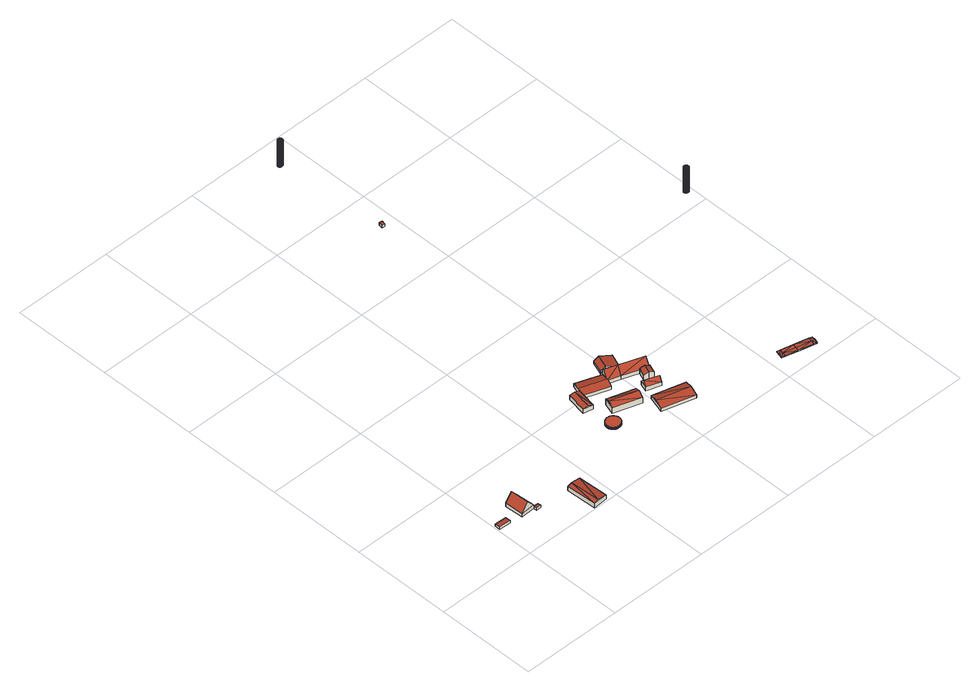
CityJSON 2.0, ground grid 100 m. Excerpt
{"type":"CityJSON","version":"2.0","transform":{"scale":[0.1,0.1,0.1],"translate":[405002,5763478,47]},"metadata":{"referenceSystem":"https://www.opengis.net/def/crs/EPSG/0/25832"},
"CityObjects":{
"building1":{"type":"Building","attributes":{"Gemeindeschluessel":"05515000","Geometrietyp2DReferenz":"3000","function":"51009_1611","roofType":"2100","measuredHeight":3.13},"geometry":[{"type":"Solid","lod":"2","boundaries":[[[[0,1,2,3]],[[4,5,1,0]],[[6,7,5,4]],[[3,2,7,6]],[[4,0,3,6]],[[1,5,7,2]]]],"semantics":{"surfaces":[{"type":"WallSurface"},{"type":"RoofSurface"},{"type":"GroundSurface"}],"values":[[0,0,0,0,1,2]]}}]},
"building2":{"type":"Building","attributes":{"Gemeindeschluessel":"05515000","Geometrietyp2DReferenz":"3000","function":"31001_1000","roofType":"3100","measuredHeight":12.11},"address":[{"country":"Germany","locality":"Münster","thoroughfareNumber":"299","thoroughfareName":"Sprakeler Straße"}],"geometry":[{"type":"Solid","lod":"2","boundaries":[[[[8,9,10,11]],[[12,13,9,8]],[[14,15,13,12]],[[11,10,15,14]],[[8,16,12]],[[14,17,11]],[[11,17,16,8]],[[12,16,17,14]],[[9,13,15,10]]]],"semantics":{"surfaces":[{"type":"WallSurface"},{"type":"RoofSurface"},{"type":"GroundSurface"}],"values":[[0,0,0,0,0,0,1,1,2]]}}]},
"building3":{"type":"Building","attributes":{"Gemeindeschluessel":"05515000","Geometrietyp2DReferenz":"3000","function":"51009_1610","roofType":"2100","measuredHeight":2.62},"geometry":[{"type":"Solid","lod":"2","boundaries":[[[[18,19,20,21]],[[22,23,19,18]],[[24,25,23,22]],[[21,20,25,24]],[[22,18,21,24]],[[19,23,25,20]]]],"semantics":{"surfaces":[{"type":"WallSurface"},{"type":"RoofSurface"},{"type":"GroundSurface"}],"values":[[0,0,0,0,1,2]]}}]},
"building4":{"type":"Building","attributes":{"Gemeindeschluessel":"05515000","Geometrietyp2DReferenz":"3000","function":"51009_1610","roofType":"3100","measuredHeight":6.2},"geometry":[{"type":"Solid","lod":"2","boundaries":[[[[26,27,28,29]],[[30,31,27,26]],[[32,33,31,30]],[[29,28,33,32]],[[26,34,30]],[[32,35,29]],[[34,26,29]],[[29,35,34]],[[30,34,35]],[[35,32,30]],[[27,31,33,28]]]],"semantics":{"surfaces":[{"type":"WallSurface"},{"type":"RoofSurface"},{"type":"GroundSurface"}],"values":[[0,0,0,0,0,0,1,1,1,1,2]]}}]},
"building5":{"type":"Building","attributes":{"Gemeindeschluessel":"05515000","Geometrietyp2DReferenz":"3000","function":"51003_1201","roofType":"1000","measuredHeight":2.58},"geometry":[{"type":"Solid","lod":"2","boundaries":[[[[36,37,38,39]],[[40,41,37,36]],[[42,43,41,40]],[[44,45,43,42]],[[46,47,45,44]],[[48,49,47,46]],[[50,51,49,48]],[[52,53,51,50]],[[54,55,53,52]],[[56,57,55,54]],[[58,59,57,56]],[[60,61,59,58]],[[62,63,61,60]],[[64,65,63,62]],[[66,67,65,64]],[[68,69,67,66]],[[70,71,69,68]],[[72,73,71,70]],[[74,75,73,72]],[[76,77,75,74]],[[78,79,77,76]],[[80,81,79,78]],[[82,83,81,80]],[[84,85,83,82]],[[86,87,85,84]],[[88,89,87,86]],[[90,91,89,88]],[[92,93,91,90]],[[94,95,93,92]],[[96,97,95,94]],[[98,99,97,96]],[[100,101,99,98]],[[102,103,101,100]],[[104,105,103,102]],[[106,107,105,104]],[[108,109,107,106]],[[110,111,109,108]],[[112,113,111,110]],[[114,115,113,112]],[[116,117,115,114]],[[118,119,117,116]],[[120,121,119,118]],[[122,123,121,120]],[[124,125,123,122]],[[126,127,125,124]],[[128,129,127,126]],[[130,131,129,128]],[[132,133,131,130]],[[134,135,133,132]],[[136,137,135,134]],[[138,139,137,136]],[[140,141,139,138]],[[142,143,141,140]],[[144,145,143,142]],[[146,147,145,144]],[[148,149,147,146]],[[150,151,149,148]],[[152,153,151,150]],[[154,155,153,152]],[[156,157,155,154]],[[158,159,157,156]],[[160,161,159,158]],[[162,163,161,160]],[[164,165,163,162]],[[166,167,165,164]],[[168,169,167,166]],[[170,171,169,168]],[[172,173,171,170]],[[174,175,173,172]],[[176,177,175,174]],[[178,179,177,176]],[[180,181,179,178]],[[182,183,181,180]],[[184,185,183,182]],[[186,187,185,184]],[[188,189,187,186]],[[190,191,189,188]],[[192,193,191,190]],[[194,195,193,192]],[[196,197,195,194]],[[198,199,197,196]],[[200,201,199,198]],[[202,203,201,200]],[[39,38,203,202]],[[200,198,196,194,192,190,188,186,184,182,180,178,176,174,172,170,168,166,164,162,160,158,156,154,152,150,148,146,144,142,140,138,136,134,132,130,128,126,124,122,120,118,116,114,112,110,108,106,104,102,100,98,96,94,92,90,88,86,84,82,80,78,76,74,72,70,68,66,64,62,60,58,56,54,52,50,48,46,44,42,40,36,39,202]],[[37,41,43,45,47,49,51,53,55,57,59,61,63,65,67,69,71,73,75,77,79,81,83,85,87,89,91,93,95,97,99,101,103,105,107,109,111,113,115,117,119,121,123,125,127,129,131,133,135,137,139,141,143,145,147,149,151,153,155,157,159,161,163,165,167,169,171,173,175,177,179,181,183,185,187,189,191,193,195,197,199,201,203,38]]]],"semantics":{"surfaces":[{"type":"WallSurface"},{"type":"RoofSurface"},{"type":"GroundSurface"}],"values":[[0,0,0,0,0,0,0,0,0,0,0,0,0,0,0,0,0,0,0,0,0,0,0,0,0,0,0,0,0,0,0,0,0,0,0,0,0,0,0,0,0,0,0,0,0,0,0,0,0,0,0,0,0,0,0,0,0,0,0,0,0,0,0,0,0,0,0,0,0,0,0,0,0,0,0,0,0,0,0,0,0,0,0,0,1,2]]}}]},
"building6":{"type":"Building","attributes":{"Gemeindeschluessel":"05515000","Geometrietyp2DReferenz":"3000","function":"31001_2700","roofType":"5000","measuredHeight":5.8},"geometry":[{"type":"Solid","lod":"2","boundaries":[[[[204,205,206,207]],[[208,209,205,204]],[[210,211,209,208]],[[212,213,211,210]],[[214,215,213,212]],[[207,206,215,214]],[[207,216,217,204]],[[214,212,210,208,217]],[[214,217,216]],[[217,208,204]],[[216,207,214]],[[205,209,211,213,215,206]]]],"semantics":{"surfaces":[{"type":"WallSurface"},{"type":"RoofSurface"},{"type":"GroundSurface"}],"values":[[0,0,0,0,0,0,1,1,1,0,0,2]]}}]},
"building7":{"type":"Building","attributes":{"Gemeindeschluessel":"05515000","Geometrietyp2DReferenz":"3000","function":"31001_2700","roofType":"3100","measuredHeight":9.2},"geometry":[{"type":"Solid","lod":"2","boundaries":[[[[218,219,220,221]],[[222,223,219,218]],[[224,225,223,222]],[[221,220,225,224]],[[218,226,222]],[[224,227,221]],[[226,218,221]],[[221,227,226]],[[222,226,227]],[[227,224,222]],[[219,223,225,220]]]],"semantics":{"surfaces":[{"type":"WallSurface"},{"type":"RoofSurface"},{"type":"GroundSurface"}],"values":[[0,0,0,0,0,0,1,1,1,1,2]]}}]},
"building8":{"type":"Building","attributes":{"Gemeindeschluessel":"05515000","Geometrietyp2DReferenz":"3000","function":"31001_2700","roofType":"5000","measuredHeight":5.69},"geometry":[{"type":"Solid","lod":"2","boundaries":[[[[228,229,230,231]],[[232,233,229,228]],[[234,235,233,232]],[[236,237,235,234]],[[238,239,237,236]],[[240,241,239,238]],[[242,243,241,240]],[[231,230,243,242]],[[236,234,244,245]],[[232,228,231,242,240,238,245,244]],[[236,245,238]],[[232,244,234]],[[229,233,235,237,239,241,243,230]]]],"semantics":{"surfaces":[{"type":"WallSurface"},{"type":"RoofSurface"},{"type":"GroundSurface"}],"values":[[0,0,0,0,0,0,0,0,1,1,0,0,2]]}}]},
"building9":{"type":"Building","attributes":{"Gemeindeschluessel":"05515000","Geometrietyp2DReferenz":"3000","function":"31001_2700","roofType":"3100","measuredHeight":5.62},"geometry":[{"type":"Solid","lod":"2","boundaries":[[[[246,247,248,249]],[[250,251,247,246]],[[252,253,251,250]],[[249,248,253,252]],[[246,254,250]],[[252,255,249]],[[254,246,249]],[[249,255,254]],[[250,254,255]],[[255,252,250]],[[247,251,253,248]]]],"semantics":{"surfaces":[{"type":"WallSurface"},{"type":"RoofSurface"},{"type":"GroundSurface"}],"values":[[0,0,0,0,0,0,1,1,1,1,2]]}}]},
"building10":{"type":"Building","attributes":{"Gemeindeschluessel":"05515000","Geometrietyp2DReferenz":"3000","function":"31001_2700"},"children":["building10-1","building10-2"]},
"building10-1":{"type":"BuildingPart","attributes":{"roofType":"3100","measuredHeight":6.81},"parents":["building10"],"geometry":[{"type":"Solid","lod":"2","boundaries":[[[[256,257,258]],[[259,260,261,262]],[[263,264,260,259]],[[265,266,264,263]],[[267,268,266,265]],[[258,257,268,267]],[[259,262,269,270,263]],[[258,267,265,263,270]],[[271,261,260,264,266,268,257]],[[256,258,270,272]],[[257,256,272,271]],[[272,270,269]],[[272,269,262,261,271]]]],"semantics":{"surfaces":[{"type":"WallSurface"},{"type":"RoofSurface"},{"type":"GroundSurface"},{"type":"ClosureSurface"}],"values":[[0,0,0,0,0,0,1,1,2,0,3,0,3]]}}]},
"building10-2":{"type":"BuildingPart","attributes":{"roofType":"3100","measuredHeight":11.26},"parents":["building10"],"geometry":[{"type":"Solid","lod":"2","boundaries":[[[[273,274,257,256]],[[275,276,274,273]],[[277,278,276,275]],[[279,280,278,277]],[[281,282,280,279]],[[283,261,282,281]],[[262,261,283]],[[284,256,285]],[[272,269,283,281,286,285,256]],[[277,284,285]],[[277,275,273,284]],[[285,286,279,277]],[[286,281,279]],[[284,273,256]],[[274,276,278,280,282,261,271,257]],[[283,269,262]],[[271,272,256,257]],[[261,262,269,272,271]]]],"semantics":{"surfaces":[{"type":"WallSurface"},{"type":"RoofSurface"},{"type":"GroundSurface"},{"type":"ClosureSurface"}],"values":[[0,0,0,0,0,0,0,1,1,1,1,0,0,0,2,0,3,3]]}}]},
"building11":{"type":"Building","attributes":{"Gemeindeschluessel":"05515000","Geometrietyp2DReferenz":"3000","function":"31001_2700","roofType":"3100","measuredHeight":8.26},"geometry":[{"type":"Solid","lod":"2","boundaries":[[[[287,288,289,290]],[[291,292,288,287]],[[293,294,292,291]],[[290,289,294,293]],[[287,295,291]],[[293,296,290]],[[290,296,295]],[[295,287,290]],[[296,293,291]],[[291,295,296]],[[288,292,294,289]]]],"semantics":{"surfaces":[{"type":"WallSurface"},{"type":"RoofSurface"},{"type":"GroundSurface"}],"values":[[0,0,0,0,0,0,1,1,1,1,2]]}}]},
"building12":{"type":"Building","attributes":{"Gemeindeschluessel":"05515000","Geometrietyp2DReferenz":"3000","function":"31001_1000","roofType":"5000","measuredHeight":11.22},"address":[{"country":"Germany","locality":"Münster","thoroughfareNumber":"21","thoroughfareName":"Ahlertweg"}],"geometry":[{"type":"Solid","lod":"2","boundaries":[[[[297,298,299,300]],[[301,302,298,297]],[[303,304,302,301]],[[305,306,304,303]],[[307,308,306,305]],[[309,310,308,307]],[[300,299,310,309]],[[311,312,309]],[[309,307,305,313,311]],[[312,311,301]],[[301,297,300,312]],[[313,305,303]],[[311,313,303,301]],[[312,300,309]],[[298,302,304,306,308,310,299]]]],"semantics":{"surfaces":[{"type":"WallSurface"},{"type":"RoofSurface"},{"type":"GroundSurface"}],"values":[[0,0,0,0,0,0,0,1,1,1,1,0,0,0,2]]}}]},
"building13":{"type":"Building","attributes":{"Gemeindeschluessel":"05515000","Geometrietyp2DReferenz":"3000","function":"31001_1000","roofType":"3100","measuredHeight":7.78},"address":[{"country":"Germany","locality":"Münster","thoroughfareNumber":"19","thoroughfareName":"Ahlertweg"}],"geometry":[{"type":"Solid","lod":"2","boundaries":[[[[314,315,316,317]],[[318,319,315,314]],[[320,321,319,318]],[[322,323,321,320]],[[324,325,323,322]],[[326,327,325,324]],[[328,329,327,326]],[[317,316,329,328]],[[322,320,318,314,317,324]],[[328,326,324,317]],[[315,319,321,323,325,327,329,316]]]],"semantics":{"surfaces":[{"type":"WallSurface"},{"type":"RoofSurface"},{"type":"GroundSurface"}],"values":[[0,0,0,0,0,0,0,0,1,1,2]]}}]},
"building14":{"type":"Building","attributes":{"Gemeindeschluessel":"05515000","Geometrietyp2DReferenz":"3000","function":"31001_2500","roofType":"1000","measuredHeight":2.7},"address":[{"country":"Germany","locality":"Münster","thoroughfareNumber":"21a","thoroughfareName":"Ahlertweg"}],"geometry":[{"type":"Solid","lod":"2","boundaries":[[[[330,331,332,333]],[[334,335,331,330]],[[336,337,335,334]],[[333,332,337,336]],[[334,330,333,336]],[[331,335,337,332]]]],"semantics":{"surfaces":[{"type":"WallSurface"},{"type":"RoofSurface"},{"type":"GroundSurface"}],"values":[[0,0,0,0,1,2]]}}]},
"building15":{"type":"Building","attributes":{"Geometrietyp2DReferenz":"1000","Gemeindeschluessel":"05515000","function":"51002_1251","roofType":"9999","measuredHeight":28.85},"geometry":[{"type":"Solid","lod":"2","boundaries":[[[[338,339,340]],[[339,341,340]],[[342,343,338]],[[343,339,338]],[[344,345,342]],[[345,343,342]],[[346,347,344]],[[347,345,344]],[[348,349,346]],[[349,347,346]],[[350,351,348]],[[351,349,348]],[[352,353,350]],[[353,351,350]],[[354,355,352]],[[355,353,352]],[[356,357,354]],[[357,355,354]],[[358,359,356]],[[359,357,356]],[[360,361,358]],[[361,359,358]],[[362,363,360]],[[363,361,360]],[[364,365,362]],[[365,363,362]],[[366,367,364]],[[367,365,364]],[[368,369,366]],[[369,367,366]],[[370,371,368]],[[371,369,368]],[[372,373,370]],[[373,371,370]],[[374,375,372]],[[375,373,372]],[[376,377,374]],[[377,375,374]],[[340,341,376]],[[341,377,376]],[[345,347,343]],[[347,349,343]],[[349,351,343]],[[351,353,343]],[[353,355,343]],[[355,357,343]],[[357,359,343]],[[359,361,343]],[[361,363,343]],[[363,365,343]],[[365,367,343]],[[367,369,343]],[[369,371,343]],[[371,373,343]],[[373,375,343]],[[375,377,343]],[[377,341,343]],[[341,339,343]],[[346,344,348]],[[344,342,348]],[[342,338,348]],[[338,340,348]],[[340,376,348]],[[376,374,348]],[[374,372,348]],[[372,370,348]],[[370,368,348]],[[368,366,348]],[[366,364,348]],[[364,362,348]],[[362,360,348]],[[360,358,348]],[[358,356,348]],[[356,354,348]],[[354,352,348]],[[352,350,348]]]],"semantics":{"surfaces":[{"type":"WallSurface"},{"type":"GroundSurface"},{"type":"RoofSurface"}],"values":[[0,0,0,0,0,0,0,0,0,0,0,0,0,0,0,0,0,0,0,0,0,0,0,0,0,0,0,0,0,0,0,0,0,0,0,0,0,0,0,0,1,1,1,1,1,1,1,1,1,1,1,1,1,1,1,1,1,1,2,2,2,2,2,2,2,2,2,2,2,2,2,2,2,2,2,2]]}}]},
"building16":{"type":"Building","attributes":{"Geometrietyp2DReferenz":"2000","Gemeindeschluessel":"05515000","function":"53001_1800","roofType":"9999","measuredHeight":1},"geometry":[{"type":"Solid","lod":"2","boundaries":[[[[378,379,380]],[[379,381,380]],[[382,383,378]],[[383,379,378]],[[384,385,382]],[[385,383,382]],[[386,387,384]],[[387,385,384]],[[388,389,386]],[[389,387,386]],[[390,391,388]],[[391,389,388]],[[392,393,390]],[[393,391,390]],[[394,395,392]],[[395,393,392]],[[396,397,394]],[[397,395,394]],[[398,399,396]],[[399,397,396]],[[400,401,398]],[[401,399,398]],[[380,381,400]],[[381,401,400]],[[381,379,383]],[[381,383,402]],[[402,383,385]],[[402,385,403]],[[403,385,404]],[[404,385,387]],[[404,387,391]],[[391,387,389]],[[401,381,402]],[[401,402,399]],[[399,402,397]],[[397,402,403]],[[397,403,404]],[[397,404,395]],[[395,404,393]],[[393,404,391]],[[380,382,378]],[[380,405,382]],[[405,384,382]],[[405,406,384]],[[406,407,384]],[[407,386,384]],[[407,390,386]],[[390,388,386]],[[400,405,380]],[[400,398,405]],[[398,396,405]],[[396,406,405]],[[396,407,406]],[[396,394,407]],[[394,392,407]],[[392,390,407]]]],"semantics":{"surfaces":[{"type":"WallSurface"},{"type":"GroundSurface"},{"type":"RoofSurface"}],"values":[[0,0,0,0,0,0,0,0,0,0,0,0,0,0,0,0,0,0,0,0,0,0,0,0,1,1,1,1,1,1,1,1,1,1,1,1,1,1,1,1,2,2,2,2,2,2,2,2,2,2,2,2,2,2,2,2]]}}]},
"building17":{"type":"Building","attributes":{"Geometrietyp2DReferenz":"1000","Gemeindeschluessel":"05515000","function":"51002_1251","roofType":"9999","measuredHeight":27.46},"geometry":[{"type":"Solid","lod":"2","boundaries":[[[[408,409,410]],[[409,411,410]],[[412,413,408]],[[413,409,408]],[[414,415,412]],[[415,413,412]],[[416,417,414]],[[417,415,414]],[[418,419,416]],[[419,417,416]],[[420,421,418]],[[421,419,418]],[[422,423,420]],[[423,421,420]],[[424,425,422]],[[425,423,422]],[[426,427,424]],[[427,425,424]],[[428,429,426]],[[429,427,426]],[[430,431,428]],[[431,429,428]],[[432,433,430]],[[433,431,430]],[[434,435,432]],[[435,433,432]],[[436,437,434]],[[437,435,434]],[[438,439,436]],[[439,437,436]],[[440,441,438]],[[441,439,438]],[[442,443,440]],[[443,441,440]],[[444,445,442]],[[445,443,442]],[[446,447,444]],[[447,445,444]],[[410,411,446]],[[411,447,446]],[[411,409,447]],[[409,413,447]],[[413,415,447]],[[415,417,447]],[[417,419,447]],[[419,421,447]],[[421,423,447]],[[423,425,447]],[[425,427,447]],[[427,429,447]],[[429,431,447]],[[431,433,447]],[[433,435,447]],[[435,437,447]],[[437,439,447]],[[439,441,447]],[[441,443,447]],[[443,445,447]],[[408,410,412]],[[410,446,412]],[[446,444,412]],[[444,442,412]],[[442,440,412]],[[440,438,412]],[[438,436,412]],[[436,434,412]],[[434,432,412]],[[432,430,412]],[[430,428,412]],[[428,426,412]],[[426,424,412]],[[424,422,412]],[[422,420,412]],[[420,418,412]],[[418,416,412]],[[416,414,412]]]],"semantics":{"surfaces":[{"type":"WallSurface"},{"type":"GroundSurface"},{"type":"RoofSurface"}],"values":[[0,0,0,0,0,0,0,0,0,0,0,0,0,0,0,0,0,0,0,0,0,0,0,0,0,0,0,0,0,0,0,0,0,0,0,0,0,0,0,0,1,1,1,1,1,1,1,1,1,1,1,1,1,1,1,1,1,1,2,2,2,2,2,2,2,2,2,2,2,2,2,2,2,2,2,2]]}}]}
},
"vertices":[
[125,359,54],[125,359,23],[128,415,23],[128,415,46],[10,367,54],[10,367,23],[12,422,46],[12,422,23],
[234,526,66],[234,526,27],[243,339,27],[243,339,66],[372,533,66],[372,533,27],[381,346,66],[381,346,27],[303,529,149],[312,343,149],
[435,314,54],[435,314,28],[433,349,28],[433,349,49],[383,312,54],[383,312,28],[381,346,49],[381,346,28],
[891,9,70],[891,9,23],[877,310,23],[877,310,70],[750,3,70],[750,3,23],[736,304,70],[736,304,23],[796,5,85],[782,306,85],
[1637,601,40],[1637,601,15],[1638,606,15],[1638,606,40],[1636,595,40],[1636,595,15],[1634,589,40],[1634,589,15],[1631,584,40],[1631,584,15],[1628,579,40],[1628,579,15],[1624,573,40],[1624,573,15],[1620,569,40],[1620,569,15],[1615,564,40],[1615,564,15],[1609,560,40],[1609,560,15],[1604,556,40],[1604,556,15],[1598,553,40],[1598,553,15],[1592,551,40],[1592,551,15],[1585,549,40],[1585,549,15],[1579,548,40],[1579,548,15],[1573,547,40],[1573,547,15],[1566,547,40],[1566,547,15],[1560,548,40],[1560,548,15],[1554,549,40],[1554,549,15],[1549,550,40],[1549,550,15],[1544,552,40],[1544,552,15],[1539,554,40],[1539,554,15],[1534,557,40],[1534,557,15],[1530,559,40],[1530,559,15],[1526,562,40],[1526,562,15],[1523,565,40],[1523,565,15],[1520,568,40],[1520,568,15],[1517,571,40],[1517,571,15],[1514,574,40],[1514,574,15],[1512,577,40],[1512,577,15],[1510,580,40],[1510,580,15],[1509,582,40],[1509,582,15],[1507,585,40],[1507,585,15],[1506,588,40],[1506,588,15],[1504,591,40],[1504,591,15],[1503,595,40],[1503,595,15],[1502,599,40],[1502,599,15],[1501,603,40],[1501,603,15],[1500,608,40],[1500,608,15],[1499,612,40],[1499,612,15],[1499,617,40],[1499,617,15],[1499,622,40],[1499,622,15],[1500,628,40],[1500,628,15],[1501,633,40],[1501,633,15],[1503,639,40],[1503,639,15],[1505,644,40],[1505,644,15],[1507,650,40],[1507,650,15],[1510,655,40],[1510,655,15],[1514,660,40],[1514,660,15],[1518,665,40],[1518,665,15],[1523,670,40],[1523,670,15],[1528,674,40],[1528,674,15],[1534,678,40],[1534,678,15],[1540,681,40],[1540,681,15],[1546,683,40],[1546,683,15],[1552,685,40],[1552,685,15],[1559,687,40],[1559,687,15],[1565,687,40],[1565,687,15],[1571,687,40],[1571,687,15],[1577,687,40],[1577,687,15],[1583,686,40],[1583,686,15],[1589,685,40],[1589,685,15],[1594,683,40],[1594,683,15],[1599,681,40],[1599,681,15],[1604,678,40],[1604,678,15],[1608,676,40],[1608,676,15],[1612,673,40],[1612,673,15],[1615,670,40],[1615,670,15],[1618,667,40],[1618,667,15],[1621,664,40],[1621,664,15],[1624,661,40],[1624,661,15],[1626,658,40],[1626,658,15],[1628,655,40],[1628,655,15],[1630,652,40],[1630,652,15],[1632,649,40],[1632,649,15],[1633,646,40],[1633,646,15],[1635,643,40],[1635,643,15],[1636,639,40],[1636,639,15],[1637,635,40],[1637,635,15],[1638,631,40],[1638,631,15],[1639,626,40],[1639,626,15],[1639,621,40],[1639,621,15],[1639,617,40],[1639,617,15],[1639,611,40],[1639,611,15],
[1508,1070,71],[1508,1070,26],[1470,868,26],[1470,868,71],[1603,1052,71],[1603,1052,26],[1606,1051,71],[1606,1051,26],[1596,997,71],[1596,997,26],[1568,850,71],[1568,850,26],[1520,859,84],[1558,1060,84],
[1943,730,91],[1943,730,27],[1678,815,27],[1678,815,91],[1906,614,91],[1906,614,27],[1641,701,91],[1641,701,27],[1925,672,119],[1660,758,119],
[1606,1051,75],[1606,1051,25],[1596,997,25],[1596,997,61],[1603,1052,75],[1603,1052,25],[1639,1154,59],[1639,1154,25],[1888,1064,59],[1888,1064,25],[1860,984,81],[1860,984,25],[1863,983,81],[1863,983,25],[1837,911,61],[1837,911,25],[1610,1074,81],[1860,985,81],
[2317,518,56],[2317,518,23],[2000,608,23],[2000,608,56],[2269,348,56],[2269,348,23],[1951,438,56],[1951,438,23],[2293,433,79],[1976,523,79],
[2023,1065,65],[2023,1065,23],[2023,1065,66],[1953,1236,52],[1953,1236,23],[1907,1106,23],[1907,1106,54],[1996,1221,91],[1996,1221,23],[2110,1179,52],[2110,1179,23],[2061,1051,53],[2061,1051,23],[1920,1102,65],[1948,1092,91],[1948,1092,23],[1948,1092,65],
[1977,942,65],[1977,942,23],[1863,983,65],[1863,983,23],[1860,984,65],[1860,984,23],[1888,1064,65],[1888,1064,23],[1903,1108,65],[1903,1108,23],[1907,1106,65],[2000,1003,136],[1882,1046,136],[1888,1064,114],
[2027,702,68],[2027,702,27],[2165,653,27],[2165,653,68],[2055,779,68],[2055,779,27],[2193,730,68],[2193,730,27],[2041,740,109],[2179,692,109],
[2061,1051,64],[2061,1051,24],[2023,1065,24],[2023,1065,64],[2259,980,64],[2259,980,24],[2219,857,64],[2219,857,24],[2218,855,64],[2218,855,24],[2136,884,64],[2136,884,24],[1977,942,64],[1977,942,24],[2239,918,136],[2000,1004,136],[2219,857,67],
[2218,855,85],[2218,855,26],[2179,869,26],[2179,869,104],[2219,857,85],[2219,857,26],[2224,855,83],[2224,855,26],[2193,771,82],[2193,771,26],[2150,786,104],[2150,786,26],[2106,802,82],[2106,802,26],[2136,884,83],[2136,884,26],
[1823,3602,72],[1823,3602,45],[1852,3597,45],[1852,3597,72],[1831,3643,72],[1831,3643,45],[1859,3637,72],[1859,3637,45],
[1747,4748,334],[1747,4748,45],[1740,4748,334],[1740,4748,45],[1755,4746,334],[1755,4746,45],[1761,4741,334],[1761,4741,45],[1766,4735,334],[1766,4735,45],[1768,4727,334],[1768,4727,45],[1768,4719,334],[1768,4719,45],[1766,4712,334],[1766,4712,45],[1761,4706,334],[1761,4706,45],[1755,4701,334],[1755,4701,45],[1747,4699,334],[1747,4699,45],[1740,4699,334],[1740,4699,45],[1732,4701,334],[1732,4701,45],[1726,4706,334],[1726,4706,45],[1721,4712,334],[1721,4712,45],[1719,4719,334],[1719,4719,45],[1719,4727,334],[1719,4727,45],[1721,4735,334],[1721,4735,45],[1726,4741,334],[1726,4741,45],[1732,4746,334],[1732,4746,45],
[3137,284,19],[3137,284,9],[3127,245,19],[3127,245,9],[3170,276,19],[3170,276,9],[3289,246,20],[3289,246,10],[3435,210,19],[3435,210,9],[3468,202,18],[3468,202,8],[3459,163,18],[3459,163,8],[3449,124,18],[3449,124,8],[3416,132,19],[3416,132,9],[3269,168,20],[3269,168,10],[3150,198,19],[3150,198,9],[3117,207,19],[3117,207,9],[3160,237,9],[3279,207,10],[3426,171,9],[3160,237,19],[3279,207,20],[3426,171,19],
[3953,2174,308],[3953,2174,33],[3948,2180,308],[3948,2180,33],[3955,2166,308],[3955,2166,33],[3955,2158,308],[3955,2158,33],[3953,2151,308],[3953,2151,33],[3948,2145,308],[3948,2145,33],[3942,2140,308],[3942,2140,33],[3935,2138,308],[3935,2138,33],[3927,2138,308],[3927,2138,33],[3919,2140,308],[3919,2140,33],[3913,2145,308],[3913,2145,33],[3908,2151,308],[3908,2151,33],[3906,2158,308],[3906,2158,33],[3906,2166,308],[3906,2166,33],[3908,2174,308],[3908,2174,33],[3913,2180,308],[3913,2180,33],[3919,2185,308],[3919,2185,33],[3927,2187,308],[3927,2187,33],[3935,2187,308],[3935,2187,33],[3942,2185,308],[3942,2185,33]
]}
